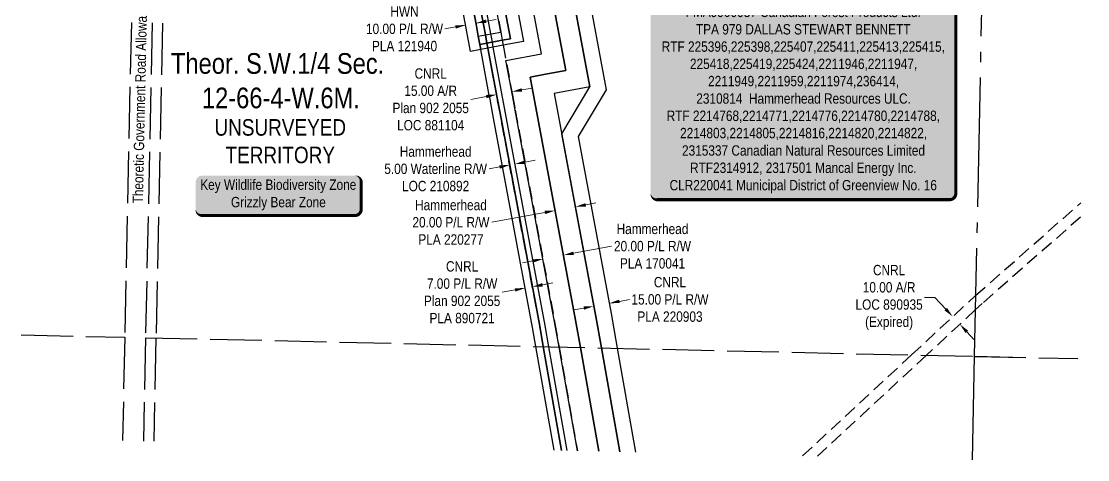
# Model space of a CAD drawing. Extents: x 404585 to 410512, y 6059634 to 6065450.
# Drawn here: x 404585 to 405616, y 6061257 to 6061681 of the extents above; entities that cross this region are included whole.
import ezdxf

# ---------------------------------------------------------------- set-up
doc = ezdxf.new("R2010")
doc.units = 0
doc.header["$LTSCALE"] = 5
doc.header["$PDSIZE"] = 0.5
for name, pattern in [('foc-ACCESSROAD', [3.75, 2.5, -1.25]), ('foc-QUARTERLINE', [33, 25, -3, 2, -3]), ('foc-UNSURVEYED', [12.5, 10, -2.5])]:
    doc.linetypes.add(name, pattern=pattern)
doc.layers.get('Defpoints').update_dxf_attribs({"color": 9})
for name, color, linetype in [('AS-WILDLIFE-BLOCK', 131, 'Continuous'), ('C-SYMBOL', 7, 'Continuous'), ('F-AR', 190, 'foc-ACCESSROAD'), ('F-RW', 190, 'Continuous'), ('L-QSEC', 8, 'foc-QUARTERLINE'), ('L-ROAD-T', 7, 'Continuous'), ('L-SECLBL', 7, 'Continuous'), ('L-UNS-T', 3, 'Continuous'), ('L-USEC', 7, 'foc-UNSURVEYED')]:
    doc.layers.add(name, color=color, linetype=linetype)
doc.layers.add('F-AR-T', color=190, linetype='Continuous', lineweight=9)
doc.layers.add('F-RW-T', color=190, linetype='Continuous', lineweight=9)
doc.styles.add('175L', font='ARIALN.TTF', dxfattribs={"height": 20})
doc.styles.add('80', font='ARIALN.TTF', dxfattribs={"height": 10})
doc.styles.add('80CG', font='ARIALN.TTF', dxfattribs={"height": 10})
doc.styles.add('80L', font='ARIALN.TTF', dxfattribs={"height": 10})
doc.dimstyles.new('Compass 5 000', dxfattribs={"dimscale": 5, "dimtxt": 9, "dimasz": 2, "dimexe": 0.2, "dimexo": 0.0625, "dimgap": 0.5, "dimtad": 0, "dimtih": 1, "dimtoh": 1, "dimzin": 0, "dimdsep": 46, "dimtxsty": '80CG', "dimcen": 0.1, "dimse1": 1, "dimse2": 1, "dimclrd": 256, "dimclrt": 256, "dimaunit": 1, "dimadec": 4, "dimazin": 0, "dimtfac": 0.06, "dimtofl": 0, "dimtmove": 0, "dimatfit": 1, "dimfxl": 0.2, "dimtolj": 1, "dimtzin": 0, "dimlwd": -1, "dimarcsym": 0})

# ---------------------------------------------------------------- blocks, each defined once
blk = doc.blocks.new('*U381')
h = blk.add_hatch(color=255)
edge = h.paths.add_edge_path()
edge.add_line((-74, -20), (74, -20))
edge.add_arc((74, -14), 6, 270, 360)
edge.add_line((80, -14), (80, 12.5))
edge.add_arc((74, 12.5), 6, 0, 90)
edge.add_line((74, 18.5), (-74, 18.5))
edge.add_arc((-74, 12.5), 6, 90, 180)
edge.add_line((-80, 12.5), (-80, -14))
edge.add_arc((-74, -14), 6, 180, 270)
at = {"color": 131, "flags": 128}
blk.add_lwpolyline([(-74, -20, 3, 3, 0), (74, -20, 3, 3, 0.414214), (80, -14, 3, 3, 0), (80, 12.5, 3, 0, 0.414214), (74, 18.5, 0, 0, 0), (-74, 18.5, 0, 0, 0.414214), (-80, 12.5, 0, 0, 0), (-80, -14, 0, 3, 0.414214)], format="xyseb", close=True, dxfattribs=at)
at = {"color": 131, "style": '80'}
blk.add_attdef('ENTER_TEXT_001', (-36, -5), '', height=10, dxfattribs=at)
blk = doc.blocks.new('*U382')
h = blk.add_hatch(color=255)
edge = h.paths.add_edge_path()
edge.add_line((-141.5, -105), (141.5, -105))
edge.add_arc((141.5, -99), 6, 270, 360)
edge.add_line((147.5, -99), (147.5, 97.5))
edge.add_arc((141.5, 97.5), 6, 0, 90)
edge.add_line((141.5, 103.5), (-141.5, 103.5))
edge.add_arc((-141.5, 97.5), 6, 90, 180)
edge.add_line((-147.5, 97.5), (-147.5, -99))
edge.add_arc((-141.5, -99), 6, 180, 270)
at = {"color": 44, "flags": 128}
blk.add_lwpolyline([(-141.5, -105, 3, 3, 0), (141.5, -105, 3, 3, 0.414214), (147.5, -99, 3, 3, 0), (147.5, 97.5, 3, 0, 0.414214), (141.5, 103.5, 0, 0, 0), (-141.5, 103.5, 0, 0, 0.414214), (-147.5, 97.5, 0, 0, 0), (-147.5, -99, 0, 3, 0.414214)], format="xyseb", close=True, dxfattribs=at)
at = {"color": 44, "style": '80'}
blk.add_attdef('ENTER_TEXT_001', (-36, -5), '', height=10, dxfattribs=at)
blk = doc.blocks.new('*D405')
at = {"layer": 'Defpoints', "color": 0, "transparency": 16777216}
for p in [(405059.3, 6061613), (405048.5, 6061589.1), (405063.2, 6061591.8)]:
    blk.add_point(p, dxfattribs=at)
at = {"layer": 'F-AR-T', "transparency": 16777216}
for p, q in [((405069.1, 6061614.8), (405079, 6061616.6)), ((405034.7, 6061608.4), (405019.7, 6061605.6))]:
    blk.add_line(p, q, dxfattribs=at)
for points in [[(405068.8, 6061616.4), (405069.4, 6061613.1), (405059.3, 6061613)], [(405034.4, 6061610), (405035, 6061606.7), (405044.6, 6061610.2)]]:
    blk.add_solid(points, dxfattribs=at)
at = {"layer": 'F-AR-T', "transparency": 16777216, "insert": (404980.9, 6061605.6), "char_height": 10, "attachment_point": 5, "style": '80CG'}
blk.add_mtext('\\A1;CNRL\\P15.00 A/R\\PPlan 902 2055\\PLOC 881104', dxfattribs=at)
blk = doc.blocks.new('*D413')
at = {"layer": 'Defpoints', "color": 0, "transparency": 16777216}
for p in [(405057.3, 6061542.1), (405062.3, 6061515.1), (405067.2, 6061516)]:
    blk.add_point(p, dxfattribs=at)
at = {"layer": 'F-RW-T', "transparency": 16777216}
for p, q in [((405072, 6061544.8), (405081.9, 6061546.7)), ((405047.5, 6061540.3), (405037.6, 6061538.4))]:
    blk.add_line(p, q, dxfattribs=at)
for points in [[(405071.7, 6061546.5), (405072.3, 6061543.2), (405062.2, 6061543)], [(405047.2, 6061541.9), (405047.8, 6061538.6), (405057.3, 6061542.1)]]:
    blk.add_solid(points, dxfattribs=at)
at = {"layer": 'F-RW-T', "transparency": 16777216, "insert": (404985.7, 6061538.4), "char_height": 10, "attachment_point": 5, "style": '80CG'}
blk.add_mtext('\\A1;Hammerhead\\P5.00 Waterline R/W\\PLOC 210892', dxfattribs=at)
blk = doc.blocks.new('*D420')
at = {"layer": 'Defpoints', "color": 0, "transparency": 16777216}
for p in [(405060.2, 6061488.2), (405067.1, 6061489.5), (405072.3, 6061423.1)]:
    blk.add_point(p, dxfattribs=at)
at = {"layer": 'F-RW-T', "transparency": 16777216}
for p, q in [((405062.5, 6061421.3), (405050, 6061419)), ((405089, 6061426.2), (405098.9, 6061428.1))]:
    blk.add_line(p, q, dxfattribs=at)
for points in [[(405062.2, 6061422.9), (405062.8, 6061419.7), (405072.3, 6061423.1)], [(405088.7, 6061427.9), (405089.3, 6061424.6), (405079.2, 6061424.4)]]:
    blk.add_solid(points, dxfattribs=at)
at = {"layer": 'F-RW-T', "transparency": 16777216, "insert": (405011.3, 6061419), "char_height": 10, "attachment_point": 5, "style": '80CG'}
blk.add_mtext('\\A1;CNRL\\P7.00 P/L R/W\\PPlan 902 2055\\PPLA 890721', dxfattribs=at)
blk = doc.blocks.new('*D421')
at = {"layer": 'Defpoints', "color": 0, "transparency": 16777216}
for p in [(405120.9, 6061501.8), (405137.5, 6061412.7), (405117.9, 6061409)]:
    blk.add_point(p, dxfattribs=at)
at = {"layer": 'F-RW-T', "transparency": 16777216}
for p, q in [((405130.8, 6061503.6), (405140.6, 6061505.4)), ((405091.4, 6061496.3), (405040.1, 6061486.7))]:
    blk.add_line(p, q, dxfattribs=at)
for points in [[(405130.5, 6061505.2), (405131.1, 6061501.9), (405120.9, 6061501.8)], [(405091.1, 6061497.9), (405091.7, 6061494.6), (405101.3, 6061498.1)]]:
    blk.add_solid(points, dxfattribs=at)
at = {"layer": 'F-RW-T', "transparency": 16777216, "insert": (405000.5, 6061486.7), "char_height": 10, "attachment_point": 5, "style": '80CG'}
blk.add_mtext('\\A1;Hammerhead\\P20.00 P/L R/W\\PPLA 220277', dxfattribs=at)
blk = doc.blocks.new('*D423')
at = {"layer": 'Defpoints', "color": 0, "transparency": 16777216}
for p in [(405139.2, 6061403.9), (405153.6, 6061408.4), (405153.9, 6061406.6)]:
    blk.add_point(p, dxfattribs=at)
at = {"layer": 'F-RW-T', "transparency": 16777216}
for p, q in [((405163.4, 6061410.2), (405173.2, 6061412.1)), ((405129, 6061403.8), (405119.2, 6061402))]:
    blk.add_line(p, q, dxfattribs=at)
for points in [[(405163.1, 6061411.9), (405163.7, 6061408.6), (405153.6, 6061408.4)], [(405128.7, 6061405.4), (405129.3, 6061402.2), (405138.8, 6061405.6)]]:
    blk.add_solid(points, dxfattribs=at)
at = {"layer": 'F-RW-T', "transparency": 16777216, "insert": (405212.3, 6061412.1), "char_height": 10, "attachment_point": 5, "style": '80CG'}
blk.add_mtext('\\A1;CNRL\\P15.00 P/L R/W\\PPLA 220903', dxfattribs=at)
blk = doc.blocks.new('*D424')
at = {"layer": 'Defpoints', "color": 0, "transparency": 16777216}
for p in [(405022.9, 6061688.3), (405013.1, 6061686.5), (405014.8, 6061677.5)]:
    blk.add_point(p, dxfattribs=at)
at = {"layer": 'F-RW-T', "transparency": 16777216}
for p, q in [((405034.4, 6061681.2), (405044.3, 6061683)), ((405005, 6061675.7), (404994.7, 6061673.8))]:
    blk.add_line(p, q, dxfattribs=at)
for points in [[(405004.6, 6061677.3), (405005.3, 6061674.1), (405014.8, 6061677.5)], [(405034.1, 6061682.8), (405034.8, 6061679.5), (405024.6, 6061679.3)]]:
    blk.add_solid(points, dxfattribs=at)
at = {"layer": 'F-RW-T', "transparency": 16777216, "insert": (404955.6, 6061673.8), "char_height": 10, "attachment_point": 5, "style": '80CG'}
blk.add_mtext('\\A1;HWN\\P10.00 P/L R/W\\PPLA 121940', dxfattribs=at)
blk = doc.blocks.new('*D432')
at = {"layer": 'Defpoints', "color": 0, "transparency": 16777216}
for p in [(405109.3, 6061454.9), (405109.6, 6061453.1), (405089.8, 6061449.4)]:
    blk.add_point(p, dxfattribs=at)
at = {"layer": 'F-RW-T', "transparency": 16777216}
for p, q in [((405119.1, 6061456.7), (405155.9, 6061463.6)), ((405079.6, 6061449.4), (405069.8, 6061447.5))]:
    blk.add_line(p, q, dxfattribs=at)
for points in [[(405079.3, 6061451), (405079.9, 6061447.7), (405089.5, 6061451.2)], [(405118.8, 6061458.4), (405119.4, 6061455.1), (405109.3, 6061454.9)]]:
    blk.add_solid(points, dxfattribs=at)
at = {"layer": 'F-RW-T', "transparency": 16777216, "insert": (405195.4, 6061463.6), "char_height": 10, "attachment_point": 5, "style": '80CG'}
blk.add_mtext('\\A1;Hammerhead\\P20.00 P/L R/W\\PPLA 170041', dxfattribs=at)
blk = doc.blocks.new('*D662')
at = {"layer": 'Defpoints', "color": 0, "transparency": 16777216}
for p in [(405485.8, 6061395.4), (405471.7, 6061382.3), (405478.5, 6061375)]:
    blk.add_point(p, dxfattribs=at)
at = {"layer": 'F-AR-T', "transparency": 16777216}
for p, q in [((405468.5, 6061414), (405458.5, 6061414)), ((405479, 6061402.7), (405468.5, 6061414)), ((405499.4, 6061380.7), (405506.2, 6061373.4))]:
    blk.add_line(p, q, dxfattribs=at)
for points in [[(405480.2, 6061403.9), (405477.7, 6061401.6), (405485.8, 6061395.4)], [(405500.6, 6061381.9), (405498.1, 6061379.6), (405492.6, 6061388.1)]]:
    blk.add_solid(points, dxfattribs=at)
at = {"layer": 'F-AR-T', "transparency": 16777216, "insert": (405424.2, 6061414), "char_height": 10, "attachment_point": 5, "style": '80CG'}
blk.add_mtext('\\A1;CNRL\\P10.00 A/R\\PLOC 890935\\P(Expired)', dxfattribs=at)

msp = doc.modelspace()

# ---------------------------------------------------------------- linework, layer by layer
at = {"layer": 'F-AR'}
for points in [[(405107.477, 6061266.014), (405089.796, 6061366.418), (405086.332, 6061386.095), (405047.934, 6061592.346), (405045.188, 6061607.097), (405036.234, 6061655.195), (405035.317, 6061660.124), (405033.852, 6061667.987), (405027.6, 6061701.579)], [(405043.207, 6061699.665), (405048.597, 6061670.731), (405050.065, 6061662.87), (405050.982, 6061657.944), (405059.938, 6061609.833), (405062.684, 6061595.082), (405101.074, 6061388.87), (405105.086, 6061366.074), (405122.768, 6061265.67)], [(405340.527, 6061260.772), (405445.875, 6061358.423), (405507.504, 6061415.552), (405507.804, 6061415.817), (405609.703, 6061505.668)], [(405609.412, 6061491.754), (405514.2, 6061408.118), (405507.514, 6061401.921), (405460.242, 6061358.101), (405354.893, 6061260.449)]]:
    msp.add_lwpolyline(points, dxfattribs=at)
at = {"layer": 'F-RW'}
for points in [[(405163.81, 6061264.747), (405146.086, 6061365.153), (405140.689, 6061395.732), (405107.623, 6061572.44), (405134.821, 6061617.613), (405116.39, 6061716.49), (405113.376, 6061723.453), (405113.034, 6061724.244), (405108.606, 6061734.484), (405108.246, 6061735.267), (405106.282, 6061739.867), (405104.289, 6061744.454), (405098.35, 6061758.244), (405089.57, 6061778.579), (405047.151, 6062010.031), (405035.788, 6062023.867), (405007.906, 6062173.118), (404992.698, 6062254.537), (404974.737, 6062353.67), (404966.691, 6062398.224), (404965.06, 6062407.255), (404962.339, 6062422.309), (404955.758, 6062458.724), (405042.491, 6062771.787)], [(405057.43, 6062769.539), (404971.17, 6062458.2), (404979.791, 6062410.083), (404989.479, 6062356.453), (405007.46, 6062257.231), (405023.242, 6062172.772), (405049.824, 6062030.536), (405061.176, 6062016.713), (405104.013, 6061782.982), (405111.977, 6061764.545), (405117.932, 6061750.758), (405119.912, 6061746.173), (405121.898, 6061741.575), (405126.66, 6061730.551), (405130.825, 6061720.91), (405150.609, 6061614.756), (405123.414, 6061569.585), (405155.449, 6061398.406), (405161.378, 6061364.809), (405179.102, 6061264.403)], [(405615.897, 6061802.19), (405516.134, 6061814.597), (405352.224, 6061834.98), (405076.887, 6061707.511), (405063.267, 6061701.206), (405070.644, 6061661.607), (405050.982, 6061657.944), (405036.234, 6061655.196), (405029.352, 6061653.91), (405028.436, 6061658.829), (405035.317, 6061660.124), (405050.065, 6061662.87), (405057.926, 6061664.333), (405050.628, 6061703.518), (405054.061, 6061710.166), (405058.485, 6061712.215), (405072.105, 6061718.521), (405210.711, 6061782.698), (405210.54, 6061785.915), (405349.816, 6061850.395), (405516.449, 6061829.673), (405616.212, 6061817.267)], [(405020.716, 6061700.301), (405024.769, 6061678.531), (405026.969, 6061666.706), (405028.435, 6061658.831), (405029.352, 6061653.91), (405019.517, 6061652.068), (405007.243, 6061718.042)], [(405143.42, 6061265.205), (405125.696, 6061365.611), (405121.009, 6061392.168), (405077.048, 6061627.196), (405091.786, 6061629.937), (405111.47, 6061633.597), (405097.145, 6061710.594)], [(405097.145, 6061710.594), (405111.47, 6061633.597), (405091.786, 6061629.939), (405077.048, 6061627.196), (405121.009, 6061392.168), (405125.695, 6061365.611), (405143.419, 6061265.205)], [(405116.39, 6061716.49), (405134.821, 6061617.613), (405100.371, 6061611.196), (405140.689, 6061395.732), (405146.086, 6061365.153), (405163.81, 6061264.747)], [(405100.339, 6061266.174), (405082.658, 6061366.579), (405079.442, 6061384.846), (405041.05, 6061591.069), (405038.303, 6061605.821), (405037.252, 6061611.471), (405029.352, 6061653.908), (405028.436, 6061658.825), (405026.97, 6061666.706), (405024.769, 6061678.531), (405020.717, 6061700.301)], [(405107.477, 6061266.014), (405089.795, 6061366.419), (405086.332, 6061386.095), (405047.934, 6061592.346), (405045.188, 6061607.097), (405036.234, 6061655.195), (405035.317, 6061660.124), (405033.853, 6061667.987), (405027.6, 6061701.579)], [(405027.6, 6061701.579), (405033.852, 6061667.987), (405035.317, 6061660.124), (405036.234, 6061655.195), (405045.188, 6061607.097), (405047.934, 6061592.346), (405086.332, 6061386.095), (405089.796, 6061366.418), (405107.477, 6061266.014)], [(405032.515, 6061702.492), (405038.768, 6061668.902), (405040.231, 6061661.039), (405041.149, 6061656.112), (405091.252, 6061386.988), (405094.893, 6061366.304), (405112.574, 6061265.899)], [(405122.768, 6061265.67), (405105.087, 6061366.074), (405101.074, 6061388.87), (405062.684, 6061595.082), (405059.938, 6061609.833), (405053.725, 6061643.209), (405088.138, 6061649.605), (405077.811, 6061705.172)]]:
    msp.add_lwpolyline(points, dxfattribs=at)
msp.add_lwpolyline([(405035.317, 6061660.124), (405028.436, 6061658.825), (405026.97, 6061666.706), (405033.852, 6061667.987), (405048.597, 6061670.731), (405043.207, 6061699.665), (405041.664, 6061707.952), (405046.749, 6061717.799), (405054.501, 6061721.388), (405068.121, 6061727.695), (405200.372, 6061788.932), (405196.413, 6061864.7), (405206.4, 6061865.222), (405210.269, 6061791.171), (405210.542, 6061785.915), (405210.711, 6061782.698), (405072.105, 6061718.521), (405058.485, 6061712.215), (405054.061, 6061710.166), (405050.628, 6061703.518), (405057.926, 6061664.333), (405050.065, 6061662.87), (405035.317, 6061660.124)], close=True, dxfattribs=at)
at = {"layer": 'L-QSEC'}
for p, q in [((405522.546, 6062121.545), (405506.577, 6061357.062)), ((405506.577, 6061357.062), (405504.49, 6061257.086))]:
    msp.add_line(p, q, dxfattribs=at)
at = {"layer": 'L-USEC'}
for p, q in [((404701.968, 6062180.012), (404685.024, 6061375.539)), ((404722.08, 6062179.589), (404705.137, 6061375.115)), ((404732.141, 6062179.377), (404715.198, 6061374.904)), ((404585.048, 6061377.727), (404685.024, 6061375.539)), ((404685.024, 6061375.539), (404682.919, 6061275.563)), ((404705.137, 6061375.116), (404703.031, 6061275.111)), ((404705.136, 6061375.087), (405506.577, 6061357.062)), ((404715.198, 6061374.904), (404713.091, 6061274.884)), ((405506.577, 6061357.062), (405606.552, 6061354.814))]:
    msp.add_line(p, q, dxfattribs=at)
at = {"layer": 'L-USEC', "flags": 128}
msp.add_lwpolyline([(405506.58, 6061357.053), (405606.595, 6061354.804)], dxfattribs=at)

# ---------------------------------------------------------------- block references
at = {"layer": 'AS-WILDLIFE-BLOCK'}
ref = msp.add_blockref('*U381', (404833.702, 6061513.31), dxfattribs=dict(at, xscale=1.000407846270768, yscale=1.000407846270768, zscale=1.000407846270768))
ref.add_attrib('ENTER_TEXT_001', 'Key Wildlife Biodiversity Zone', (404758.047, 6061518.119), dxfattribs={"layer": '0', "color": 131, "height": 10.00408, "style": '80'})
ref.add_attrib('ENTER_TEXT_002', 'Grizzly Bear Zone', (404787.772, 6061501.268), dxfattribs={"layer": '0', "color": 131, "height": 10.00408, "style": '80'})
at = {"layer": 'L-SECLBL'}
ref = msp.add_blockref('*U382', (405341.18, 6061613.576), dxfattribs=at)
ref.add_attrib('ENTER_TEXT_001', 'DTLG150003 Norbord Inc.', (405273.741, 6061702.109), dxfattribs={"layer": '0', "color": 44, "height": 10, "style": '80'})
ref.add_attrib('ENTER_TEXT_002', 'FMA9900037 Canadian Forest Products Ltd.', (405227.514, 6061685.265), dxfattribs={"layer": '0', "color": 44, "height": 10, "style": '80'})
ref.add_attrib('ENTER_TEXT_003', 'TPA 979 DALLAS STEWART BENNETT', (405237.387, 6061668.421), dxfattribs={"layer": '0', "color": 44, "height": 10, "style": '80'})
ref.add_attrib('ENTER_TEXT_004', 'RTF 225396,225398,225407,225411,225413,225415,', (405204.28, 6061651.713), dxfattribs={"layer": '0', "color": 44, "height": 10, "style": '80'})
ref.add_attrib('ENTER_TEXT_005', '225418,225419,225424,2211946,2211947,', (405231.62, 6061635.005), dxfattribs={"layer": '0', "color": 44, "height": 10, "style": '80'})
ref.add_attrib('ENTER_TEXT_006', '2211949,2211959,2211974,236414,', (405249.141, 6061618.298), dxfattribs={"layer": '0', "color": 44, "height": 10, "style": '80'})
ref.add_attrib('ENTER_TEXT_007', '2310814  Hammerhead Resources ULC.', (405237.722, 6061601.454), dxfattribs={"layer": '0', "color": 44, "height": 10, "style": '80'})
ref.add_attrib('ENTER_TEXT_008', 'RTF 2214768,2214771,2214776,2214780,2214788,', (405209.059, 6061584.746), dxfattribs={"layer": '0', "color": 44, "height": 10, "style": '80'})
ref.add_attrib('ENTER_TEXT_009', '2214803,2214805,2214816,2214820,2214822,', (405222.063, 6061568.039), dxfattribs={"layer": '0', "color": 44, "height": 10, "style": '80'})
ref.add_attrib('ENTER_TEXT_010', '2315337 Canadian Natural Resources Limited', (405223.946, 6061551.195), dxfattribs={"layer": '0', "color": 44, "height": 10, "style": '80'})
ref.add_attrib('ENTER_TEXT_011', 'RTF2314912, 2317501 Mancal Energy Inc.', (405231.688, 6061534.487), dxfattribs={"layer": '0', "color": 44, "height": 10, "style": '80'})
ref.add_attrib('ENTER_TEXT_012', 'CLR220041 Municipal District of Greenview No. 16', (405211.924, 6061517.643), dxfattribs={"layer": '0', "color": 44, "height": 10, "style": '80'})

# ---------------------------------------------------------------- texts
at = {"layer": 'C-SYMBOL', "color": 3, "insert": (404832.863, 6061650.365), "char_height": 20, "width": 207.34809, "attachment_point": 2, "style": '175L'}
msp.add_mtext('Theor. S.W.1/4 Sec.  12-66-4-W.6M.', dxfattribs=at)
at = {"layer": 'L-UNS-T', "color": 3, "insert": (404835.426, 6061565.077), "char_height": 16, "attachment_point": 5, "style": '80L'}
msp.add_mtext_dynamic_manual_height_columns('UNSURVEYED TERRITORY', width=126.41375, gutter_width=47.5, heights=[0], dxfattribs=at)

# ---------------------------------------------------------------- dimensions: what is measured, and where the dimension line sits
at = {"layer": 'F-AR-T'}
for base, p1, p2, angle, text, picture, middle in [((405059.299, 6061612.952), (405048.498, 6061589.056), (405063.244, 6061591.808), 10.570652, 'CNRL\\P15.00 A/R\\PPlan 902 2055\\PLOC 881104', '*D405', (404980.906, 6061605.557)), ((405485.756, 6061395.392), (405478.457, 6061374.986), (405471.656, 6061382.321), 132.830284, 'CNRL\\P10.00 A/R\\PLOC 890935\\P(Expired)', '*D662', (405424.2, 6061413.969))]:
    dim = msp.add_linear_dim(base=base, p1=p1, p2=p2, angle=angle, text=text, dimstyle='Compass 5 000', dxfattribs=at)
    dim.commit()
    dim.dimension.update_dxf_attribs({"geometry": picture, "text_midpoint": middle, "dimtype": 161})
at = {"layer": 'F-RW-T', "color": 1}
dim = msp.add_linear_dim(base=(405014.782, 6061677.52), p1=(405022.947, 6061688.322), p2=(405013.113, 6061686.492), angle=190.538831, text='HWN\\P10.00 P/L R/W\\PPLA 121940', dimstyle='Compass 5 000', override={"dimtxt": 10}, dxfattribs=at)
dim.commit()
dim.dimension.update_dxf_attribs({"geometry": '*D424', "text_midpoint": (404955.635, 6061673.788), "dimtype": 161})
at = {"layer": 'F-RW-T'}
for base, p1, p2, angle, text, picture, middle in [((405057.291, 6061542.084), (405067.234, 6061515.997), (405062.318, 6061515.081), 190.546117, 'Hammerhead\\P5.00 Waterline R/W\\PLOC 210892', '*D413', (404985.721, 6061538.418)), ((405120.927, 6061501.757), (405117.86, 6061409.007), (405137.521, 6061412.67), 10.551209, 'Hammerhead\\P20.00 P/L R/W\\PPLA 220277', '*D421', (405000.516, 6061486.693)), ((405072.326, 6061423.127), (405067.061, 6061489.51), (405060.178, 6061488.225), 190.570352, 'CNRL\\P7.00 P/L R/W\\PPlan 902 2055\\PPLA 890721', '*D420', (405011.27, 6061418.968))]:
    dim = msp.add_linear_dim(base=base, p1=p1, p2=p2, angle=angle, text=text, dimstyle='Compass 5 000', override={"dimtxt": 10}, dxfattribs=at)
    dim.commit()
    dim.dimension.update_dxf_attribs({"geometry": picture, "text_midpoint": middle, "dimtype": 161})
at = {"layer": 'F-RW-T', "color": 2}
dim = msp.add_linear_dim(base=(405109.275, 6061454.902), p1=(405089.802, 6061449.416), p2=(405109.608, 6061453.121), angle=10.59458, text='Hammerhead\\P20.00 P/L R/W\\PPLA 170041', dimstyle='Compass 5 000', override={"dimtxt": 10}, dxfattribs=at)
dim.commit()
dim.dimension.update_dxf_attribs({"geometry": '*D432', "text_midpoint": (405195.395, 6061463.614), "dimtype": 161})
at = {"layer": 'F-RW-T', "color": 1}
dim = msp.add_aligned_dim(p1=(405139.163, 6061403.885), p2=(405153.907, 6061406.644), distance=1.779, text='CNRL\\P15.00 P/L R/W\\PPLA 220903', dimstyle='Compass 5 000', override={"dimtxt": 10}, dxfattribs=at)
dim.commit()
dim.dimension.update_dxf_attribs({"geometry": '*D423', "text_midpoint": (405212.324, 6061412.072)})

# ---------------------------------------------------------------- next in the draw order: texts
at = {"layer": 'L-ROAD-T', "insert": (404694.739, 6061605.032), "char_height": 10.00011, "width": 201.38537, "attachment_point": 2, "rotation": 88.79283, "style": '80L', "bg_fill": 3, "box_fill_scale": 1.15, "bg_fill_color": 256, "bg_fill_true_color": 256, "bg_fill_transparency": 0}
msp.add_mtext('Theoretic Government Road Allowance', dxfattribs=at)

doc.saveas('drawing.dxf')
